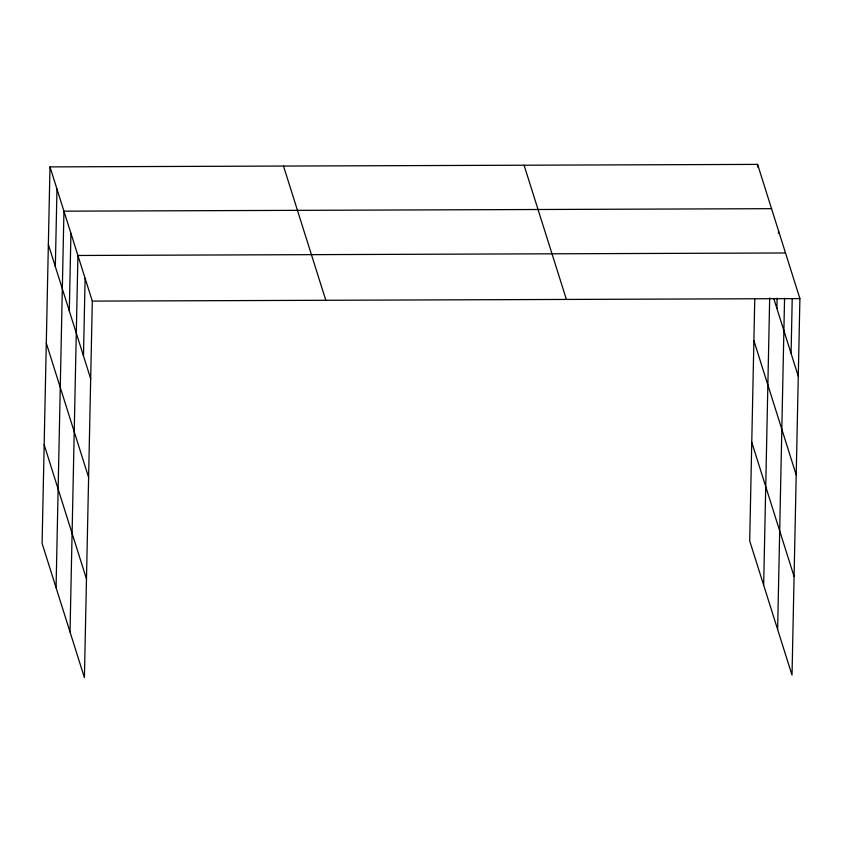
<?xml version="1.0" encoding="UTF-8"?>
<svg xmlns="http://www.w3.org/2000/svg" width="842" height="842" viewBox="0 0 842 842"><rect width="100%" height="100%" fill="white"/><g stroke="black" fill="none" stroke-linecap="round" stroke-linejoin="round"><path stroke-width="1.26" d="M49.983 166.884L42.1 543.385L84.41 677.61L92.304 301.11L49.983 166.884L757.589 164.39L799.9 298.615L792.017 675.116L749.696 540.89L754.758 299.12M55.34 266.661L56.972 189.029M56.067 587.684L63.95 211.174L771.546 208.679M69.307 310.951L70.928 233.329M70.023 631.974L77.917 255.473L785.512 252.979M83.484 355.924L85.105 278.292M757.526 166.969L757.589 164.39M763.662 585.19L769.683 297.994M776.903 308.456L777.124 298.11M778.482 233.413L778.534 230.834M777.629 629.479L784.565 298.257M791.08 353.43L792.217 299.089M92.304 301.11L799.9 298.615M773.798 298.615L798.269 376.248M753.895 340.642L796.206 474.877M751.769 442.26L794.08 576.496M524.082 165.211L566.392 299.436M283.491 166.053L325.812 300.289M48.362 244.506L90.673 378.742M46.299 343.136L88.61 477.372M44.163 444.755L86.484 578.991"/></g></svg>
